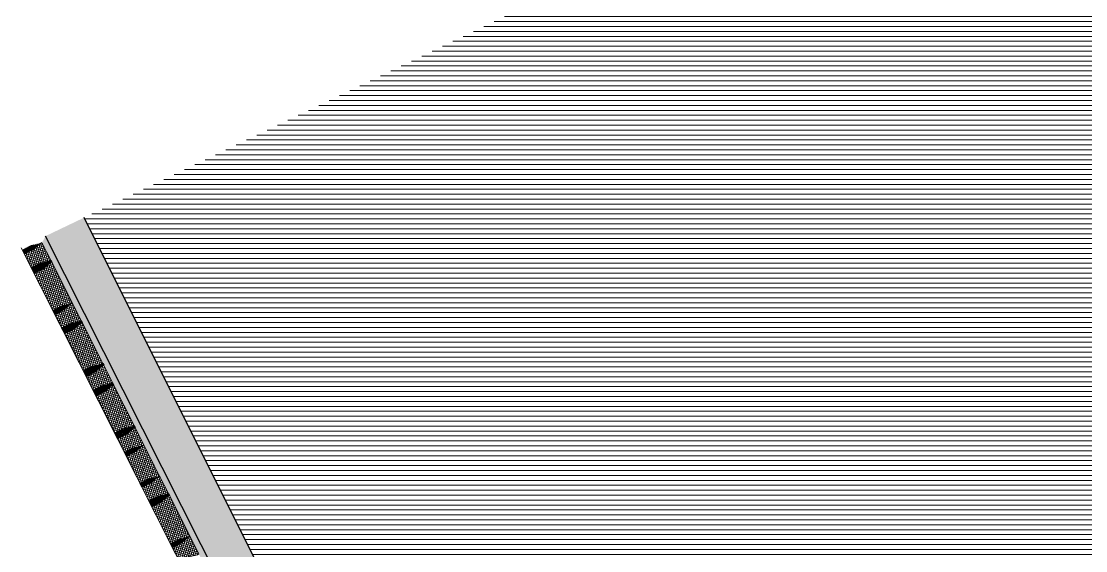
# Model space of a CAD drawing. Header units: metres. Extents: x 678805 to 1359287, y 2747329 to 5497370.
# Drawn here: x 679464.09 to 679469.23, y 2747457.2 to 2747459.75 of the extents above; entities that cross this region are included whole.
import ezdxf

# ---------------------------------------------------------------- set-up
doc = ezdxf.new("R2010")
doc.units = ezdxf.units.M
doc.layers.add('02-L-Waterfeatures 01', color=7, linetype='Continuous', true_color=0x4da6ff)
doc.layers.add('XREF_MON_WATERFEATURE$0$EIT_3 TR sorra', color=7, linetype='Continuous', true_color=0xd8ceb0)
doc.layers.add('XREF_MON_WATERFEATURE$0$-aux', color=50, linetype='Continuous', plot=False)
doc.layers.add('XREF_MON_WATERFEATURE$0$00_Aux', color=6, linetype='Continuous', plot=False)
for name, color, linetype, lineweight in [('XREF_MON_WATERFEATURE$0$02-L-seccionat', 6, 'Continuous', 5), ('XREF_MON_WATERFEATURE$0$3-TR Formigó', 252, 'Continuous', 0), ('XREF_MON_WATERFEATURE$0$3-TR terra compactada', 45, 'Continuous', 0)]:
    doc.layers.add(name, color=color, linetype=linetype, lineweight=lineweight)
doc.layers.add('XREF_MON_WATERFEATURE$0$3-TR tot_u', color=7, linetype='Continuous', lineweight=5, true_color=0x787878)
pattern_1 = [(45.62835957409077, (4.4328982681036, -68.14585034386255), (0.001737188201121671, 0.006656422095088779), [0.008532812500000056, -0.001706562500000012, 0, -0.001706562500000012])]
pattern_2 = [(46.64256028434324, (-13.62926796870306, 32.53926030639559), (-0.00692548320403527, 0.006539365977724852), []), (136.6425602843432, (-13.62926796870306, 32.53926030639559), (-0.006539365977724854, -0.006925483204035269), [])]
pattern_3 = [(45.62835957409077, (5.693677335511893, -68.119532400975), (0.001737188201121671, 0.006656422095088779), [0.008532812500000056, -0.001706562500000012, 0, -0.001706562500000012])]
pattern_4 = [(46.64256028434324, (-12.36848890082911, 32.56557824881747), (-0.00692548320403527, 0.006539365977724852), []), (136.6425602843432, (-12.36848890082911, 32.56557824881747), (-0.006539365977724854, -0.006925483204035269), [])]
pattern_5 = [(45.62835957409077, (5.367548554204404, -68.12633998901583), (0.001737188201121671, 0.006656422095088779), [0.008532812500000056, -0.001706562500000012, 0, -0.001706562500000012])]

# ---------------------------------------------------------------- blocks, each defined once
blk = doc.blocks.new('XREF_MON_WATERFEATURE$0$Long Section P3')
at = {"layer": 'XREF_MON_WATERFEATURE$0$3-TR Formigó'}
h = blk.add_hatch(dxfattribs=at)
h.set_pattern_fill('ANSI37', color=256, scale=0.002999999999999998, angle=-16.63348232587779, style=0)
h.set_pattern_definition(pattern_2)
edge = h.paths.add_edge_path()
edge.add_line((32.72193959727883, 2.676808963995427), (32.72176855757989, 2.685002959299475))
edge.add_arc((32.6733615482226, 2.683992515085265), 0.04841755360344104, 1.195814040080423, 17.19483316646967)
edge.add_line((32.71961508039385, 2.698305804049596), (32.71323690931166, 2.718916920169967))
edge.add_arc((32.7678274246864, 2.73581011290662), 0.05714459072859662, 181.1958141073428, 197.1948332336251, ccw=False)
edge.add_line((32.71069527883083, 2.734617541078478), (32.70983702099115, 2.775733859487053))
edge.add_line((32.7098370208405, 2.775733859743923), (32.70903998835477, 2.775717223220691))
edge.add_line((32.70903998846188, 2.775717222830281), (32.70902237293332, 2.776561115782898))
edge.add_line((32.70902237342671, 2.776561115635559), (32.50949438932187, 2.772396186071921))
edge.add_line((32.50949438894168, 2.772396186366677), (32.50951200476972, 2.771552291093384))
edge.add_line((32.50951200537384, 2.771552291000262), (32.50871497280802, 2.771535657269849))
edge.add_line((32.5087149720639, 2.771535657113418), (32.50957323132669, 2.730419337813946))
edge.add_arc((32.45244108512998, 2.729226764524356), 0.05714459157949179, -14.803203919803195, 1.1958152064793808, ccw=False)
edge.add_line((32.50768899684772, 2.714626331580803), (32.50217647682785, 2.693767006743603))
edge.add_arc((32.54898700723425, 2.681396331870928), 0.04841755255421534, 165.1967973799742, 181.1958165063623)
edge.add_line((32.50057999929413, 2.680385885993019), (32.50075103985728, 2.672191893043016))
edge.add_line((32.50075104041025, 2.672191893216223), (32.72193959687599, 2.676808964095054))
h = blk.add_hatch(dxfattribs=at)
h.set_pattern_fill('ANSI37', color=256, scale=0.002999999999999998, angle=-16.63348232587779, style=0)
h.set_pattern_definition(pattern_4)
edge = h.paths.add_edge_path()
edge.add_line((32.82687981100753, 2.679000041214749), (32.82670877184079, 2.687194034204796))
edge.add_arc((32.77830175217241, 2.686183587880805), 0.04841756399452013, 1.195816404060056, 17.19483553044859)
edge.add_line((32.82455529412255, 2.70049688196741), (32.81817712306706, 2.721107997156841))
edge.add_arc((32.87276763934642, 2.738001185236499), 0.05714459172742659, 181.1958088980637, 197.1948280243458, ccw=False)
edge.add_line((32.81563549349084, 2.7368086182978), (32.81477723384267, 2.777924934791105))
edge.add_line((32.81477723363787, 2.7779249351006), (32.81398020206974, 2.777908299069534))
edge.add_line((32.81398020172492, 2.77790829888545), (32.81396258714064, 2.778752191399293))
edge.add_line((32.8139625871554, 2.778752191690728), (32.74068075579987, 2.777222512339278))
edge.add_line((32.74068075604737, 2.777222512057051), (32.74069837111047, 2.776378619091086))
edge.add_line((32.74069837108254, 2.776378619484603), (32.73990133895551, 2.776361986698479))
edge.add_line((32.73990133963525, 2.776361986296251), (32.7407595994436, 2.735245664217307))
edge.add_arc((32.68362746248022, 2.734053092775866), 0.05714458165000887, -14.803205398162504, 1.195813728120811, ccw=False)
edge.add_line((32.73887536395341, 2.719452660996467), (32.73336284491788, 2.698593334324082))
edge.add_arc((32.78017337433994, 2.686222654534504), 0.04841755163652542, 165.1967912140334, 181.1958103404226)
edge.add_line((32.73176636639982, 2.685212213313207), (32.73193740882485, 2.677018220416595))
edge.add_line((32.73193740937859, 2.677018220769241), (32.82687981053493, 2.679000041362472))
h = blk.add_hatch(dxfattribs=at)
h.set_pattern_fill('ANSI37', color=256, scale=0.002999999999999998, angle=-16.63348232587779, style=0)
h.set_pattern_definition(pattern_4)
edge = h.paths.add_edge_path()
edge.add_line((33.05806619022042, 2.683825802290812), (33.05789515058821, 2.692019795267511))
edge.add_arc((33.00948813511059, 2.691009349888191), 0.04841756045752729, 1.195814961840538, 17.19483408822869)
edge.add_line((33.05574167380109, 2.705322642112151), (33.0493635036365, 2.725933758724687))
edge.add_arc((33.10395402042195, 2.742826950270683), 0.05714459216723908, 181.1958122239373, 197.1948313502188, ccw=False)
edge.add_line((33.04682187363505, 2.741634379839525), (33.04596361396018, 2.782750697263769))
edge.add_line((33.04596361424774, 2.782750697107986), (33.04516658365059, 2.782734059707205))
edge.add_line((33.04516658326611, 2.782734059728682), (33.04514896684665, 2.783577951258195))
edge.add_line((33.04514896683395, 2.783577951369807), (32.84562098249637, 2.779413021799495))
edge.add_line((32.84562098328024, 2.779413021868095), (32.84563859832999, 2.778569129367599))
edge.add_line((32.8456385973841, 2.778569129062817), (32.84484156578927, 2.77855249396269))
edge.add_line((32.8448415659368, 2.77855249424465), (32.8456998251729, 2.737436175876118))
edge.add_arc((32.78856767620891, 2.736243600258604), 0.05714459464357666, -14.803201767730684, 1.1958173585513237, ccw=False)
edge.add_line((32.84381559025496, 2.721643169177696), (32.83830306976962, 2.700783844327148))
edge.add_arc((32.88511360390112, 2.68841316876933), 0.04841755420912634, 165.1967976707747, 181.1958167971635)
edge.add_line((32.83670659409836, 2.687402722192928), (32.83687763467485, 2.679208728777455))
edge.add_line((32.83687763381749, 2.67920872871764), (33.05806619021649, 2.683825801923822))
h = blk.add_hatch(dxfattribs=at)
h.set_pattern_fill('ANSI37', color=256, scale=0.002999999999999998, angle=-16.63348232587779, style=0)
h.set_pattern_definition(pattern_4)
edge = h.paths.add_edge_path()
edge.add_line((33.16300641512498, 2.686016316758469), (33.16283537641037, 2.694210310227333))
edge.add_arc((33.11442835768685, 2.693199862027541), 0.04841756421442646, 1.195818366725313, 17.1948374931138)
edge.add_line((33.16068189870566, 2.707513157976791), (33.15430372812899, 2.7281242727141))
edge.add_arc((33.20889424392954, 2.745017459150404), 0.05714458984897599, 181.1958074556347, 197.1948265819171, ccw=False)
edge.add_line((33.15176209900528, 2.743824893375859), (33.15090383934376, 2.784941210334633))
edge.add_line((33.15090383961797, 2.78494121064432), (33.15010680759772, 2.784924574134435))
edge.add_line((33.15010680770501, 2.784924574196339), (33.15008919312073, 2.785768466710183))
edge.add_line((33.1500891931355, 2.785768466303125), (33.07680736224544, 2.784238786965022))
edge.add_line((33.07680736202747, 2.78423878736794), (33.07682497663844, 2.783394893923156))
edge.add_line((33.0768249775283, 2.78339489386417), (33.07602794540127, 2.783378261078045))
edge.add_line((33.07602794468403, 2.78337826137431), (33.07688620446568, 2.742261940226306))
edge.add_arc((33.01975406659767, 2.741069367853925), 0.05714458330492707, -14.803205151756913, 1.1958139745250946, ccw=False)
edge.add_line((33.07500196946785, 2.726468936307356), (33.06948945043231, 2.705609609634971))
edge.add_arc((33.11629997892305, 2.693238931009546), 0.04841755139078161, 165.1967931724177, 181.1958122988069)
edge.add_line((33.06789297237992, 2.692228488856927), (33.06806401340854, 2.684034495920271))
edge.add_line((33.06806401349604, 2.6840344958473), (33.1630064151045, 2.686016316919349))
h = blk.add_hatch(dxfattribs=at)
h.set_pattern_fill('ANSI37', color=256, scale=0.002999999999999998, angle=-16.63348232587779, style=0)
h.set_pattern_definition(pattern_4)
edge = h.paths.add_edge_path()
edge.add_line((33.38419497292489, 2.690633389633149), (33.38402393327934, 2.698827383075317))
edge.add_arc((33.33561691921204, 2.697816937929019), 0.04841755879898617, 1.195815222085201, 17.1948343484732)
edge.add_line((33.38187045697123, 2.712130229221657), (33.37549228592909, 2.732741343945618))
edge.add_arc((33.43008280918002, 2.749634533422068), 0.05714459836159973, 181.1958080161247, 197.1948271424078, ccw=False)
edge.add_line((33.37295065587386, 2.748441967414692), (33.37209239669116, 2.789558283921344))
edge.add_line((33.37209239695221, 2.789558283984661), (33.37129536541077, 2.789541647022655))
edge.add_line((33.37129536550492, 2.789541646838188), (33.37127774908546, 2.790385538367701))
edge.add_line((33.37127774953842, 2.790385538013652), (33.17174976520085, 2.78622060844334))
edge.add_line((33.17174976458773, 2.786220608977601), (33.17176737918535, 2.785376715998287))
edge.add_line((33.17176737869158, 2.785376715706661), (33.17097034798766, 2.78536008202964))
edge.add_line((33.17097034864128, 2.785360082518309), (33.17182860790407, 2.744243763218837))
edge.add_arc((33.11469645891339, 2.743051189230755), 0.05714459488932053, -14.803203427020321, 1.1958156992616864, ccw=False)
edge.add_line((33.1699443734251, 2.728450755821541), (33.16443185340522, 2.707591430984341))
edge.add_arc((33.21124238520861, 2.695220756111667), 0.04841755420912622, 165.1967976707752, 181.195816797164)
edge.add_line((33.16283537633717, 2.694210309302434), (33.1630064164482, 2.686016315873613))
edge.add_line((33.16300641698763, 2.686016315827146), (33.38419497383875, 2.690633389512146))
h = blk.add_hatch(dxfattribs=at)
h.set_pattern_fill('ANSI37', color=256, scale=0.002999999999999998, angle=-16.63348232587779, style=0)
h.set_pattern_definition(pattern_4)
edge = h.paths.add_edge_path()
edge.add_line((33.48913519876078, 2.692823903169483), (33.48896415958069, 2.701017896624999))
edge.add_arc((33.44055713992566, 2.700007450534031), 0.04841756399451633, 1.195816404045934, 17.19483553043503)
edge.add_line((33.4868106818758, 2.714320744620636), (33.48043251131248, 2.734931858892475))
edge.add_arc((33.53502302896231, 2.751825049519539), 0.05714459360587452, 181.195810340519, 197.1948294668017, ccw=False)
edge.add_line((33.47789088077843, 2.750632480485365), (33.47703262252666, 2.791748797018713))
edge.add_line((33.4770326227881, 2.791748797288164), (33.47623559030238, 2.791732160764932))
edge.add_line((33.47623558994383, 2.791732160607353), (33.47621797489408, 2.792576053107848))
edge.add_line((33.47621797490865, 2.79257605294697), (33.40293614448407, 2.791046373622215))
edge.add_line((33.40293614426628, 2.791046373778954), (33.40295375885056, 2.790202481265111))
edge.add_line((33.40295375883579, 2.790202481439337), (33.40215672673546, 2.790185847722273))
edge.add_line((33.40215672785416, 2.790185847552493), (33.40301498808794, 2.749069526883307))
edge.add_arc((33.34588284697384, 2.74787695822306), 0.05714458545132559, -14.80320822395828, 1.1958109023232737, ccw=False)
edge.add_line((33.40113075217232, 2.73327652271837), (33.39561823265796, 2.712417196498107))
edge.add_arc((33.44242876116186, 2.700046521378681), 0.04841755089930101, 165.1967970891721, 181.1958162155606)
edge.add_line((33.3940217550844, 2.699036075500771), (33.39419279659183, 2.690842082111994))
edge.add_line((33.39419279666618, 2.690842082025483), (33.48913519780917, 2.692823903084184))
h = blk.add_hatch(dxfattribs=at)
h.set_pattern_fill('ANSI37', color=256, scale=0.002999999999999998, angle=-16.63348232587779, style=0)
h.set_pattern_definition(pattern_2)
edge = h.paths.add_edge_path()
edge.add_line((31.90222734771669, 2.659698373870924), (31.90205630900208, 2.667892367339788))
edge.add_arc((31.85364928981289, 2.666881920071319), 0.04841756421442646, 1.195818366725313, 17.1948374931138)
edge.add_line((31.89990283083171, 2.681195215787739), (31.89352466025504, 2.701806330525047))
edge.add_arc((31.94811517605558, 2.71869951672852), 0.05714458984897599, 181.1958074556347, 197.1948265819171, ccw=False)
edge.add_line((31.89098303113133, 2.717506950953975), (31.8901247714698, 2.75862326791275))
edge.add_line((31.89012477267534, 2.758623267989606), (31.88932774065509, 2.758606631479721))
edge.add_line((31.88932773983106, 2.758606631774455), (31.88931012524678, 2.759450524288299))
edge.add_line((31.88931012526155, 2.759450523881242), (31.81602829437149, 2.757920844543139))
edge.add_line((31.81602829461917, 2.757920844713226), (31.81604590923015, 2.757076951268442))
edge.add_line((31.81604590918869, 2.757076951442286), (31.81524887706166, 2.757060318656162))
edge.add_line((31.81524887634441, 2.757060318486765), (31.81610713612606, 2.715943997338761))
edge.add_arc((31.75897499872372, 2.714751425432041), 0.05714458330492707, -14.803205151756913, 1.1958139745250946, ccw=False)
edge.add_line((31.81422290159389, 2.700150993885472), (31.80871038255835, 2.679291667213088))
edge.add_arc((31.85552091151476, 2.666920988820493), 0.04841755139078161, 165.1967931724177, 181.1958122988069)
edge.add_line((31.80711390497163, 2.665910545969382), (31.80728494600024, 2.657716553032726))
edge.add_line((31.80728494655341, 2.657716553192586), (31.90222734816188, 2.659698374264635))
h = blk.add_hatch(dxfattribs=at)
h.set_pattern_fill('ANSI37', color=256, scale=0.002999999999999998, angle=-16.63348232587779, style=0)
h.set_pattern_definition(pattern_2)
edge = h.paths.add_edge_path()
edge.add_line((32.12341590551659, 2.664315446978435), (32.12324486587104, 2.672509440420603))
edge.add_arc((32.07483785180375, 2.671498995041475), 0.04841755879898617, 1.195815222085201, 17.1948343484732)
edge.add_line((32.12109138816595, 2.685812287032604), (32.11471321712381, 2.706423401756565))
edge.add_arc((32.16930374130607, 2.723316591000184), 0.05714459836159973, 181.1958080161247, 197.1948271424078, ccw=False)
edge.add_line((32.11217158846557, 2.722124024759978), (32.11131332928286, 2.76324034126663))
edge.add_line((32.11131332954392, 2.763240341562778), (32.11051629800248, 2.763223704600771))
edge.add_line((32.11051629763097, 2.763223704183474), (32.1104986812115, 2.764067595712987))
edge.add_line((32.11049868166447, 2.764067595591769), (31.9109706973269, 2.759902666021457))
edge.add_line((31.91097069671378, 2.759902666555718), (31.9109883113114, 2.759058773576404))
edge.add_line((31.91098831128329, 2.759058773284778), (31.91019128057936, 2.759042139607757))
edge.add_line((31.91019128076732, 2.759042139863595), (31.91104954003011, 2.717925820564123))
edge.add_arc((31.85391739150509, 2.71673324634321), 0.05714459488932053, -14.803203427020321, 1.1958156992616864, ccw=False)
edge.add_line((31.90916530508548, 2.702132813399658), (31.90365278506561, 2.681273488562458))
edge.add_arc((31.95046331780031, 2.668902813224122), 0.04841755420912622, 165.1967976707752, 181.195816797164)
edge.add_line((31.90205630846322, 2.667892366880551), (31.90222734857424, 2.65969837345173))
edge.add_line((31.90222734864801, 2.659698373405263), (32.12341590549914, 2.664315447090263))
h = blk.add_hatch(dxfattribs=at)
h.set_pattern_fill('ANSI37', color=256, scale=0.002999999999999998, angle=-16.63348232587779, style=0)
h.set_pattern_definition(pattern_2)
edge = h.paths.add_edge_path()
edge.add_line((32.22835613088682, 2.6665059607476), (32.22818509170673, 2.674699954203116))
edge.add_arc((32.1797780720517, 2.673689508112147), 0.04841756399451633, 1.195816404045934, 17.19483553043503)
edge.add_line((32.22603161307052, 2.688002802198753), (32.21965344250719, 2.708613916470592))
edge.add_arc((32.27424396155402, 2.725507106631994), 0.05714459360587452, 181.195810340519, 197.1948294668017, ccw=False)
edge.add_line((32.21711181290448, 2.724314538529143), (32.21625355465271, 2.765430855062491))
edge.add_line((32.21625355491415, 2.76543085440062), (32.21545652242843, 2.765414217877388))
edge.add_line((32.21545652206987, 2.76541421818547), (32.21543890702012, 2.766258110685965))
edge.add_line((32.21543890750036, 2.766258110525087), (32.14215707707577, 2.764728431200332))
edge.add_line((32.14215707685798, 2.764728431357071), (32.14217469144226, 2.763884538843227))
edge.add_line((32.1421746914275, 2.763884538551793), (32.14137765932716, 2.763867904834728))
edge.add_line((32.14137765998021, 2.76386790513061), (32.14223592021398, 2.722751584461423))
edge.add_arc((32.0851037800312, 2.721559015568346), 0.05714458545132559, -14.80320822395828, 1.1958109023232737, ccw=False)
edge.add_line((32.14035168476403, 2.706958580063656), (32.13483916524967, 2.686099253843393))
edge.add_arc((32.18164969328791, 2.673728578956798), 0.04841755089930101, 165.1967970891721, 181.1958162155606)
edge.add_line((32.1332426876761, 2.672718133078888), (32.13341372918354, 2.664524139690111))
edge.add_line((32.13341372879222, 2.6645241396036), (32.22835612993522, 2.666505960662301))
h = blk.add_hatch(dxfattribs=at)
h.set_pattern_fill('ANSI37', color=256, scale=0.002999999999999998, angle=-16.63348232587779, style=0)
h.set_pattern_definition(pattern_2)
edge = h.paths.add_edge_path()
edge.add_line((32.39581081550568, 2.670001396210864), (32.39563977399825, 2.678195389599642))
edge.add_arc((32.34723275341094, 2.677184951258823), 0.04841756455353758, 1.195806330488876, 17.19482545687764)
edge.add_line((32.39348629815504, 2.691498237894848), (32.3871081271129, 2.712109352618809))
edge.add_arc((32.44169864384457, 2.729002542095259), 0.05714459194732921, 181.1958105609946, 197.1948296872766, ccw=False)
edge.add_line((32.384566497989, 2.727809973526746), (32.38370823786201, 2.768926290472173))
edge.add_line((32.3837082372047, 2.768926290329546), (32.38291120563657, 2.768909654298479))
edge.add_line((32.38291120575741, 2.768909654347226), (32.38289359119983, 2.76975354593013))
edge.add_line((32.38289359118789, 2.76975354575552), (32.23709947851702, 2.766710252578215))
edge.add_line((32.23709947848693, 2.766710252733901), (32.23711709591741, 2.765866358438265))
edge.add_line((32.23711709585041, 2.76586635876447), (32.23632006325791, 2.765849725964997))
edge.add_line((32.23632006347179, 2.765849725576118), (32.23717832229581, 2.724733405332358))
edge.add_arc((32.18004617933184, 2.723540832754225), 0.05714458826966989, -14.803204412596415, 1.1958147136850243, ccw=False)
edge.add_line((32.23529408825561, 2.708940400043502), (32.22978156968554, 2.688081073384466))
edge.add_arc((32.27659209258854, 2.675710394512862), 0.04841754667178939, 165.1967903416286, 181.1958094680167)
edge.add_line((32.22818509023637, 2.674699954222888), (32.22835612988192, 2.666505960780719))
edge.add_line((32.22835613088682, 2.6665059607476), (32.39581081567251, 2.670001395698895))
h = blk.add_hatch(dxfattribs=at)
h.set_pattern_fill('ANSI37', color=256, scale=0.002999999999999998, angle=-16.63348232587779, style=0)
h.set_pattern_definition(pattern_2)
edge = h.paths.add_edge_path()
edge.add_line((32.49075321899727, 2.67198320874013), (32.49058217791526, 2.680177203538666))
edge.add_arc((32.44217516155913, 2.679166754940525), 0.04841756089733637, 1.195818887171435, 17.19483801355961)
edge.add_line((32.4884287007153, 2.693480049958453), (32.48205053055071, 2.714091166570989))
edge.add_arc((32.53664103895426, 2.730984355090186), 0.05714458365460768, 181.1958116634217, 197.1948307897041, ccw=False)
edge.add_line((32.47950890101492, 2.729791785823181), (32.47865064177883, 2.770908104191713))
edge.add_line((32.47865064162761, 2.770908104022965), (32.47785361004613, 2.770891468457368))
edge.add_line((32.47785360971466, 2.770891468273476), (32.47783599515707, 2.771735359856379))
edge.add_line((32.47783599467948, 2.771735360380262), (32.40455416287183, 2.770205680549993))
edge.add_line((32.40455416310579, 2.770205680513754), (32.40457177908648, 2.769361788039955))
edge.add_line((32.40457177907228, 2.769361788174137), (32.40377474698529, 2.769345153991603))
edge.add_line((32.40377474715933, 2.769345153821632), (32.40463300547783, 2.728228834960934))
edge.add_arc((32.34750085277483, 2.727036262163892), 0.05714459844488608, -14.80320459352879, 1.1958145327536158, ccw=False)
edge.add_line((32.40274877008051, 2.712435827124864), (32.39723625096488, 2.691576503245299))
edge.add_arc((32.44404678512365, 2.67920582764782), 0.04841755586404055, 165.1967979615772, 181.1958170879657)
edge.add_line((32.39563977438956, 2.678195381071419), (32.39581081493937, 2.670001388586885))
edge.add_line((32.39581081504002, 2.670001388760284), (32.490753219468, 2.671983208981479))
at = {"layer": 'XREF_MON_WATERFEATURE$0$3-TR terra compactada'}
h = blk.add_hatch(dxfattribs=at)
h.set_pattern_fill('LINE', color=256, scale=0.007499999999999998, angle=-115.5575462493651, style=0)
h.set_pattern_definition([(244.4424537506349, (0, 2.328306436538696e-10), (0.02148250488437958, -0.01027312708685177), [])])
h.paths.add_polyline_path([(21.2062756465748, 0.8865808742120862), (20.83054227521643, 0.2357915844768286), (15.68991379067302, 0.2357915849424899), (15.3597911875695, -0.3359975351486355), (10.27471554419026, -0.3359909378923476), (9.89259118726477, -0.9077734595630318), (4.270151617005467, -0.9077734604943544), (4.270151616539806, 1.006281063659117), (3.921244190540165, 1.006281063891947), (2.121245155576617, 0.4349742957856506), (2.121245155576617, -0.1980202572885901), (1.170754761435091, -0.1980202568229288), (1.170754756778479, 0.1844504361506552), (0.8449240075424314, 0.1870725806802511), (-1, 0.2227650315035135), (-1.000000000931323, -2.499999999301508), (33.51064929459244, -2.499999999534339), (33.51064929412678, 2.45641784905456), (28.92329469230026, 2.376082728151232), (28.92329469747826, 1.537370169302449), (26.17621750343576, 1.537370156729594), (25.80048412829638, 0.8865808739792556)])
at = {"layer": 'XREF_MON_WATERFEATURE$0$3-TR tot_u'}
h = blk.add_hatch(dxfattribs=at)
h.set_pattern_fill('AR-CONC', color=256, scale=0.0002499999999999997, angle=91.91934116583093)
h.set_pattern_definition([(160.1953837760519, (-14.89004704821855, 32.5129429239314), (-0.0119837746119465, 0.04412166021482607), [0.004762499999999992, -0.05238749999999992]), (105.1953837760518, (-14.89004704821855, 32.5129429239314), (-0.04178600144816524, -0.02475845587119366), [0.003809999999999991, -0.04191014604249987]), (210.6468284760519, (-14.89104569284245, 32.51661971653812), (-0.05376977419134091, 0.01936320490299296), [0.004047502199999994, -0.04452256114999994]), (156.3795837760518, (-14.90196626260877, 32.50855859718286), (-0.01353125158502682, 0.0672318225608618), [0.007143749999999992, -0.07858124999999991]), (206.8309413860519, (-14.90309387119487, 32.51416124147363), (-0.07854296077849858, 0.03434791022805), [0.00607125578499999, -0.06678390203999987]), (101.3795349460519, (-14.90196626260877, 32.50855859718286), (-0.07854296077680153, 0.03434791023226339), [0.005714991767499992, -0.06286493297999987]), (131.1953837760519, (-14.90117862215266, 32.51561428490095), (0.01090932689886972, 0.04439938047566896), [0.004762499999999997, -0.05238749999999997]), (76.19538377605198, (-14.90117862215266, 32.51561428490095), (-0.04854992515916689, -0.001395838564910525), [0.003809999999999994, -0.04190999999999992]), (181.6468287760519, (-14.90026951115578, 32.51931423391216), (-0.03764059845417714, 0.04300354174939007), [0.004047502199999996, -0.04452248439999996]), (147.6953837760519, (-14.89004704821855, 32.5129429239314), (-0.0201057304228568, -0.006572897646275205), [0, -0.04140199999999993, 0, -0.04254499999999994, 0, -0.04206874999999993]), (117.695383776052, (-14.89004704821855, 32.5129429239314), (-0.02927230345916967, 0.007031762190182645), [0, -0.02425699999999994, 0, -0.04044949999999991, 0, -0.01603374999999996]), (77.69538377605198, (-14.88515852438286, 32.49965299968608), (-0.01035809753838954, 0.03230807276401995), [0, -0.01587499999999993, 0, -0.04952999999999985, 0, -0.06572249999999974]), (67.695383776052, (-14.88296636007726, 32.49369339249097), (-0.01875020766058859, 0.03256113118746497), [0, -0.02063749999999998, 0, -0.03289299999999996, 0, -0.04667249999999995])])
h.paths.add_polyline_path([(28.92329469230026, 2.376082728151232), (33.51064929412678, 2.45641784905456), (33.51064929366112, 2.663495755987242), (28.9232946918346, 2.567212162306532)])
at = {"layer": 'XREF_MON_WATERFEATURE$0$EIT_3 TR sorra'}
h = blk.add_hatch(dxfattribs=at)
h.set_pattern_fill('ANSI36', color=256, scale=0.001075000000000009, angle=0.6283595740907931, style=0, double=1)
h.set_pattern_definition([(45.62835957409077, (5.031421947758645, -68.13335626409389), (0.001737188201121671, 0.006656422095088779), [0.008532812500000056, -0.001706562500000012, 0, -0.001706562500000012])])
edge = h.paths.add_edge_path()
edge.add_line((32.73193748109043, 2.677014722954482), (32.72193966116123, 2.676806029364826))
edge.add_line((32.72193966060877, 2.676806029397994), (32.72176861815704, 2.685000023225546))
edge.add_arc((32.67336161388084, 2.683989581884816), 0.04841754984737604, 1.195810635332691, 17.19482976144429)
edge.add_line((32.71961514372379, 2.698302867589518), (32.71323697300028, 2.718913987446996))
edge.add_arc((32.76782748801634, 2.73580717551522), 0.05714459006910966, 181.1958091185839, 197.1948282448016, ccw=False)
edge.add_line((32.71069534355775, 2.73461460811086), (32.70983701156917, 2.775734422015269))
edge.add_line((32.70983701106161, 2.775734422029927), (32.7399013400628, 2.77636198207315))
edge.add_line((32.73990134010091, 2.7763619821053), (32.74075967118524, 2.735242167243255))
edge.add_arc((32.68362752813846, 2.73404959612526), 0.0571445885153078, -14.803206071888496, 1.1958130544218761, ccw=False)
edge.add_line((32.73887543659657, 2.719449161784723), (32.73336291842523, 2.698589837466384))
edge.add_arc((32.78017344232649, 2.686219161609188), 0.0484175461808331, 165.1967942584702, 181.1958133846832)
edge.add_line((32.73176644043997, 2.685208718525246), (32.73193748106986, 2.677014723247893))
edge.add_line((32.73193748109043, 2.677014722954482), (32.72193966116123, 2.676806029364826))
h = blk.add_hatch(dxfattribs=at)
h.set_pattern_fill('ANSI36', color=256, scale=0.001075000000000009, angle=0.6283595740907931, style=0, double=1)
h.set_pattern_definition([(45.62835957409077, (5.136362173128873, -68.13116574985906), (0.001737188201121671, 0.006656422095088779), [0.008532812500000056, -0.001706562500000012, 0, -0.001706562500000012])])
edge = h.paths.add_edge_path()
edge.add_line((32.83687770646065, 2.679205235792324), (32.82687988651811, 2.678996542668138))
edge.add_line((32.826879885979, 2.678996542934328), (32.82670884399275, 2.687190536775228))
edge.add_arc((32.77830183738843, 2.686180095886812), 0.04841755150592152, 1.195810375132174, 17.19482950124454)
edge.add_line((32.82455536816269, 2.700493381591514), (32.81817719789132, 2.72110450192781))
edge.add_arc((32.87276770826429, 2.737997690215707), 0.05714458531338068, 181.1958114429658, 197.1948305691836, ccw=False)
edge.add_line((32.81563556892797, 2.736805121181533), (32.81477723692606, 2.777924935551412))
edge.add_line((32.81477723643184, 2.777924935799092), (32.84484156589851, 2.778552495855662))
edge.add_line((32.8448415659368, 2.778552495175973), (32.84569989655566, 2.73743268030058))
edge.add_arc((32.78856775164604, 2.736240109195933), 0.05714459017021834, -14.8032058255111, 1.1958133008001255, ccw=False)
edge.add_line((32.84381566103548, 2.721639674855396), (32.83830314285079, 2.700780351002527))
edge.add_arc((32.88511366536841, 2.688409675611183), 0.04841754452591893, 165.1967939676837, 181.195813093896)
edge.add_line((32.83670666534454, 2.68739923206158), (32.83687770553565, 2.679205235839939))
edge.add_line((32.83687770646065, 2.679205235792324), (32.82687988651811, 2.678996542668138))
h = blk.add_hatch(dxfattribs=at)
h.set_pattern_fill('ANSI36', color=256, scale=0.001075000000000009, angle=0.6283595740907931, style=0, double=1)
h.set_pattern_definition(pattern_5)
edge = h.paths.add_edge_path()
edge.add_line((33.06806408753619, 2.684030999196693), (33.05806626671609, 2.683822304183932))
edge.add_line((33.05806626658887, 2.683822303777561), (33.05789522456257, 2.69201629901487))
edge.add_arc((33.00948821706697, 2.691005858127028), 0.04841755150591743, 1.195810375102328, 17.19482950121467)
edge.add_line((33.0557417483069, 2.705319143598899), (33.04936357758341, 2.725930263456377))
edge.add_arc((33.1039540884085, 2.742823450826108), 0.05714458509347126, 181.1958097800354, 197.1948289062546, ccw=False)
edge.add_line((33.04682194814086, 2.741630883188918), (33.0459636159062, 2.782750697552124))
edge.add_line((33.04596361657605, 2.782750697107986), (33.07602794627545, 2.78337825717123))
edge.add_line((33.07602794608101, 2.783378257183358), (33.07688627669987, 2.742258442307965))
edge.add_arc((33.0197541336529, 2.741065870039165), 0.05714458826956714, -14.803204412611194, 1.1958147136991784, ccw=False)
edge.add_line((33.07500204211101, 2.726465437561274), (33.06948952350089, 2.705606112298647))
edge.add_arc((33.11630004411563, 2.693235435057431), 0.04841754311674829, 165.1967917184975, 181.1958108447101)
edge.add_line((33.06789304595441, 2.692224993603304), (33.06806408750189, 2.684030998818117))
edge.add_line((33.06806408753619, 2.684030999196693), (33.05806626671609, 2.683822304183932))
h = blk.add_hatch(dxfattribs=at)
h.set_pattern_fill('ANSI36', color=256, scale=0.001075000000000009, angle=0.6283595740907931, style=0, double=1)
h.set_pattern_definition(pattern_5)
edge = h.paths.add_edge_path()
edge.add_line((33.16300649289042, 2.68601281917654), (33.16283545045204, 2.694206812538622))
edge.add_arc((33.11442843871191, 2.693196365376934), 0.04841755570262921, 1.19581770533459, 17.19483683144667)
edge.add_line((33.16068197228014, 2.707509658532217), (33.15430380297975, 2.728120777498799))
edge.add_arc((33.20889432402328, 2.745013964129612), 0.05714459482483124, 181.1958067941766, 197.1948259203957, ccw=False)
edge.add_line((33.15176217397675, 2.74382139951922), (33.15090384206826, 2.78494121063081))
edge.add_line((33.15090384194627, 2.78494121064432), (33.17097034960851, 2.785360077523312))
edge.add_line((33.17097035050392, 2.785360077861696), (33.17182868109609, 2.744240263917244))
edge.add_arc((33.1146965380758, 2.743047690717503), 0.05714458826956714, -14.803204412611194, 1.19581471369969, ccw=False)
edge.add_line((33.1699444456026, 2.728447258239612), (33.16443192693909, 2.707587934838865))
edge.add_arc((33.21124245459214, 2.69521725201048), 0.04841755047362419, 165.1967870066116, 181.1958061328244)
edge.add_line((33.16283544804901, 2.694206814514473), (33.1630064915251, 2.686012817455328))
h = blk.add_hatch(dxfattribs=at)
h.set_pattern_fill('ANSI36', color=256, scale=0.001075000000000009, angle=0.6283595740907931, style=0, double=1)
h.set_pattern_definition(pattern_3)
edge = h.paths.add_edge_path()
edge.add_line((33.39419286884367, 2.690838584909216), (33.38419504890113, 2.690629891785029))
edge.add_line((33.38419504882768, 2.690629891818389), (33.38402400637595, 2.698823885645941))
edge.add_arc((33.33561700023711, 2.697813446400687), 0.04841755128601161, 1.195808412451727, 17.19482753856472)
edge.add_line((33.3818705319427, 2.712126730242744), (33.3754923612192, 2.732737850100222))
edge.add_arc((33.43008287250996, 2.749631038866937), 0.05714458697192232, 181.1958112224779, 197.1948303486967, ccw=False)
edge.add_line((33.37295073131099, 2.748438470065594), (33.37209239885695, 2.789558283956656))
edge.add_line((33.3720923983492, 2.78955828375183), (33.40215672781586, 2.790185843808401))
edge.add_line((33.40215672831982, 2.790185844060034), (33.40301505937745, 2.749066030128929))
edge.add_arc((33.34588291123509, 2.747873457847163), 0.05714459348004378, -14.803205332716516, 1.1958137935948798, ccw=False)
edge.add_line((33.40113082434982, 2.733273023506626), (33.39561830661725, 2.712413700132575))
edge.add_arc((33.44242882961407, 2.700043019140139), 0.04841754691805131, 165.1967883833763, 181.19580750959)
edge.add_line((33.39402182726189, 2.69903258047998), (33.39419286883606, 2.690838584763852))
edge.add_line((33.39419286884367, 2.690838584909216), (33.38419504890113, 2.690629891785029))
h = blk.add_hatch(dxfattribs=at)
h.set_pattern_fill('ANSI36', color=256, scale=0.001075000000000009, angle=0.6283595740907931, style=0, double=1)
h.set_pattern_definition(pattern_3)
edge = h.paths.add_edge_path()
edge.add_line((33.48913527419791, 2.692820405820385), (33.48896423175953, 2.701014399182466))
edge.add_arc((33.4405572200194, 2.70000395574607), 0.04841755692136132, 1.195813519758598, 17.19483264587086)
edge.add_line((33.4868107563816, 2.714317245176062), (33.4804325866024, 2.734928364594766))
edge.add_arc((33.5350231025368, 2.751821552868932), 0.05714459172765117, 181.195808898096, 197.1948280243143, ccw=False)
edge.add_line((33.47789095668122, 2.750628986395895), (33.47703262474604, 2.791748798438425))
edge.add_line((33.47703262511641, 2.791748797986656), (33.49709913372293, 2.792167664426875))
edge.add_line((33.49709913320839, 2.792167664738372), (33.49795746333508, 2.751047850780572))
edge.add_arc((33.44082532357424, 2.749855280388147), 0.05714458520548212, -14.803206564696097, 1.1958125616150141, ccw=False)
edge.add_line((33.49607322830707, 2.735254846280441), (33.49056070967026, 2.714395521948754))
edge.add_arc((33.53737123636529, 2.702024840982631), 0.04841755022788, 165.1967889649805, 181.195808091194)
edge.add_line((33.48896423028782, 2.701014401623979), (33.48913527375056, 2.692820405030304))
h = blk.add_hatch(dxfattribs=at)
h.set_pattern_fill('ANSI36', color=256, scale=0.001075000000000009, angle=0.6283595740907931, style=0, double=1)
h.set_pattern_definition([(45.62835957409077, (4.106769485864788, -68.15265793143772), (0.001737188201121671, 0.006656422095088779), [0.008532812500000056, -0.001706562500000012, 0, -0.001706562500000012])])
edge = h.paths.add_edge_path()
edge.add_line((31.90222742548212, 2.659694876754656), (31.90205638304375, 2.667888870116738))
edge.add_arc((31.85364937130362, 2.666878422955051), 0.04841755570262921, 1.19581770533459, 17.19483683144667)
edge.add_line((31.89990290440619, 2.681191716110334), (31.8935247351058, 2.701802835076915))
edge.add_arc((31.94811525614932, 2.718696021707729), 0.05714459482483124, 181.1958067941766, 197.1948259203957, ccw=False)
edge.add_line((31.89098310656846, 2.717503456631675), (31.89012477465997, 2.758623267743265))
edge.add_line((31.89012477453798, 2.758623268222436), (31.91019128220022, 2.759042135101429))
edge.add_line((31.91019128216431, 2.759042135439813), (31.91104961275647, 2.717922321495361))
edge.add_arc((31.85391747113317, 2.71672974829562), 0.05714458826956714, -14.803204412611194, 1.19581471369969, ccw=False)
edge.add_line((31.90916537772864, 2.702129315817729), (31.90365285906513, 2.681269992416982))
edge.add_arc((31.95046338671818, 2.668899309588596), 0.04841755047362419, 165.1967870066116, 181.1958061328244)
edge.add_line((31.90205638017505, 2.66788887209259), (31.90222742365115, 2.659694875033444))
h = blk.add_hatch(dxfattribs=at)
h.set_pattern_fill('ANSI36', color=256, scale=0.001075000000000009, angle=0.6283595740907931, style=0, double=1)
h.set_pattern_definition(pattern_1)
edge = h.paths.add_edge_path()
edge.add_line((32.13341380143538, 2.664520642487332), (32.12341598149283, 2.664311949363146))
edge.add_line((32.12341598141938, 2.664311949396506), (32.12324493896766, 2.672505943224058))
edge.add_arc((32.07483793236315, 2.671495503513142), 0.04841755128601161, 1.195808412451727, 17.19482753856472)
edge.add_line((32.1210914645344, 2.685808787820861), (32.11471329381091, 2.706419907678338))
edge.add_arc((32.169303804636, 2.723313096445054), 0.05714458697192232, 181.1958112224779, 197.1948303486967, ccw=False)
edge.add_line((32.11217166343704, 2.72212052764371), (32.11131333098299, 2.763240341534772))
edge.add_line((32.1113133309409, 2.763240341097116), (32.14137766040756, 2.763867901153687))
edge.add_line((32.14137766044587, 2.76386790163815), (32.1422359915035, 2.722748087707045))
edge.add_arc((32.08510384336114, 2.721555515890941), 0.05714459348004378, -14.803205332716516, 1.1958137935948798, ccw=False)
edge.add_line((32.14035175647587, 2.706955081084743), (32.1348392387433, 2.686095757710692))
edge.add_arc((32.18164976220578, 2.673725076951087), 0.04841754691805131, 165.1967883833763, 181.19580750959)
edge.add_line((32.1332427598536, 2.672714638290927), (32.13341380142778, 2.664520642574799))
edge.add_line((32.13341380143538, 2.664520642487332), (32.12341598149283, 2.664311949363146))
h = blk.add_hatch(dxfattribs=at)
h.set_pattern_fill('ANSI36', color=256, scale=0.001075000000000009, angle=0.6283595740907931, style=0, double=1)
h.set_pattern_definition(pattern_1)
edge = h.paths.add_edge_path()
edge.add_line((32.22835620632395, 2.666502463864163), (32.22818516388558, 2.674696457226244))
edge.add_arc((32.17977815214545, 2.673686013324186), 0.04841755692136132, 1.195813519758598, 17.19483264587086)
edge.add_line((32.22603168804199, 2.687999302987009), (32.21965351826277, 2.708610422405713))
edge.add_arc((32.27424403466284, 2.725503610447049), 0.05714459172765117, 181.195808898096, 197.1948280243143, ccw=False)
edge.add_line((32.21711188834161, 2.724311043974012), (32.21625355640643, 2.765430856016542))
edge.add_line((32.21625355677679, 2.765430855797604), (32.23632006538332, 2.765849722237823))
edge.add_line((32.23632006533444, 2.765849722316489), (32.23717839546113, 2.724729908358688))
edge.add_arc((32.18004625570029, 2.723537337966263), 0.05714458520548212, -14.803206564696097, 1.1958125616150141, ccw=False)
edge.add_line((32.23529415996745, 2.708936903858557), (32.22978164133064, 2.68807757952687))
edge.add_arc((32.27659216849133, 2.675706898095086), 0.04841755022788, 165.1967889649805, 181.195808091194)
edge.add_line((32.22818516287953, 2.674696459202096), (32.22835620634228, 2.66650246260842))
h = blk.add_hatch(dxfattribs=at)
h.set_pattern_fill('ANSI36', color=256, scale=0.001075000000000009, angle=0.6283595740907931, style=0, double=1)
h.set_pattern_definition(pattern_1)
edge = h.paths.add_edge_path()
edge.add_line((32.39581088908017, 2.66999790049158), (32.3956398480382, 2.678191893893706))
edge.add_arc((32.34723283816129, 2.677181451581419), 0.04841755504291018, 1.195811817322966, 17.19483094343569)
edge.add_line((32.39348637312651, 2.691494739381596), (32.387108203374, 2.71210585786936))
edge.add_arc((32.44169872254133, 2.728999049635604), 0.05714459548455345, 181.1958117829925, 197.1948309092106, ccw=False)
edge.add_line((32.3845665724948, 2.727806480135769), (32.3837082410251, 2.768926292191646))
edge.add_line((32.38370824092999, 2.768926292192191), (32.40377474865897, 2.769345156743835))
edge.add_line((32.40377474855632, 2.769345156848431), (32.40463308002602, 2.728225344792553))
edge.add_arc((32.34750093333423, 2.727032774593681), 0.0571445920708767, -14.803207238408618, 1.195811887901698, ccw=False)
edge.add_line((32.40274884458631, 2.71243233862333), (32.39723632548403, 2.691573014278295))
edge.add_arc((32.44404684752226, 2.679202336585149), 0.04841754477166271, 165.1967920092993, 181.195811135511)
edge.add_line((32.39563984796405, 2.678191895363852), (32.39581088951152, 2.669997900578665))
h = blk.add_hatch(dxfattribs=at)
h.set_pattern_fill('ANSI36', color=256, scale=0.001075000000000009, angle=0.6283595740907931, style=0, double=1)
h.set_pattern_definition(pattern_1)
edge = h.paths.add_edge_path()
edge.add_line((32.50075111351907, 2.672188415657729), (32.49075329357653, 2.671979722533543))
edge.add_line((32.49075329350308, 2.671979722334072), (32.49058225243441, 2.680173716667137))
edge.add_arc((32.44217524444684, 2.679163270862773), 0.04841755216563279, 1.195816263114996, 17.19483538922787)
edge.add_line((32.48842877475545, 2.693476561689749), (32.48205060590718, 2.714087681135148))
edge.add_arc((32.53664111625403, 2.730980871012434), 0.05714458553329099, 181.1958131059216, 197.1948322321393, ccw=False)
edge.add_line((32.47950897552073, 2.729788300348446), (32.47865064471671, 2.770908105435622))
edge.add_line((32.47865064581856, 2.770908105187118), (32.50871497461372, 2.771535664292726))
edge.add_line((32.50871497392654, 2.771535664098337), (32.50957330404571, 2.73041585852567))
edge.add_arc((32.45244115591049, 2.729223287198693), 0.05714459348004707, -14.80320533272851, 1.1958137935823743, ccw=False)
edge.add_line((32.50768906949088, 2.714622852159664), (32.50217654985639, 2.693763530128631))
edge.add_arc((32.54898707848042, 2.681392855243757), 0.0484175508998289, 165.1967970892599, 181.1958162154729)
edge.add_line((32.50058007286862, 2.680382409365848), (32.50075111345846, 2.672188415484904))
edge.add_line((32.50075111351907, 2.672188415657729), (32.49075329357653, 2.671979722533543))
h = blk.add_hatch(dxfattribs=at)
h.set_pattern_fill('ANSI36', color=256, scale=0.001075000000000009, angle=0.6283595740907931, style=0, double=1)
h.set_pattern_definition([(63.90440218431183, (46.94241505302489, 251.2693144541699), (-0.0004378649458388001, 0.006865424403728295), [0.008532812500000072, -0.001706562500000014, 0, -0.001706562500000014])])
h.paths.add_polyline_path([(28.9232946918346, 2.567212162306532), (33.51064929366112, 2.663495755987242), (33.48913528863341, 2.692819555057213), (28.9232946918346, 2.59752660128288)])
at = {"layer": 'XREF_MON_WATERFEATURE$0$-aux'}
for points in [[(32.73193748109043, 2.677014722954482), (32.72193966060877, 2.676806029397994), (32.72176861902699, 2.685000023804605, 0.06992251114754273), (32.71961514372379, 2.698302867589518), (32.71323697268963, 2.718913987511769, -0.06992251114800961), (32.71069534355775, 2.73461460811086), (32.70983701106161, 2.775734422029927), (32.73990134010091, 2.7763619821053), (32.74075967120007, 2.735242167487741, -0.0699225111484148), (32.73887543659657, 2.719449161784723), (32.73336291825399, 2.698589837644249, 0.06992251114798485), (32.73176644043997, 2.685208718525246), (32.73193748109043, 2.677014722954482), (32.72193966060877, 2.676806029397994)], [(32.83687770646065, 2.679205235792324), (32.826879885979, 2.678996542934328), (32.82670884393156, 2.687190536642447, 0.06992251114754273), (32.82455536816269, 2.700493381591514), (32.81817719852552, 2.721104501979426, -0.06992251114800961), (32.81563556892797, 2.736805121181533), (32.81477723643184, 2.777924935799092), (32.8448415659368, 2.778552495175973), (32.8456998965703, 2.737432680791244, -0.0699225111484148), (32.84381566103548, 2.721639674855396), (32.83830314269289, 2.700780350947753, 0.06992251114798485), (32.83670666534454, 2.68739923206158), (32.83687770646065, 2.679205235792324), (32.826879885979, 2.678996542934328)], [(33.06806408753619, 2.684030999196693), (33.05806626658887, 2.683822303777561), (33.05789522407576, 2.692016299115494, 0.06992251114754273), (33.0557417483069, 2.705319143598899), (33.0493635777384, 2.72593026352115, -0.06992251114800961), (33.04682194814086, 2.741630883188918), (33.04596361657605, 2.782750697107986), (33.07602794608101, 2.783378257183358), (33.07688627718017, 2.742258442332968, -0.0699225111484148), (33.07500204211101, 2.726465437561274), (33.06948952330276, 2.705606112256646, 0.06992251114798485), (33.06789304595441, 2.692224993603304), (33.06806408753619, 2.684030999196693), (33.05806626658887, 2.683822303777561)], [(33.1630064919591, 2.686012817313895), (33.16300649289042, 2.68601281917654), (33.16283544991165, 2.694206812884659, 0.06992251114754273), (33.16068197228014, 2.707509658532217), (33.15430380310863, 2.728120777523145, -0.06992251114800961), (33.15176217397675, 2.74382139951922), (33.15090384194627, 2.78494121064432), (33.17097035050392, 2.785360077861696), (33.17182868067175, 2.744240263709798, -0.0699225111484148), (33.1699444456026, 2.728447258239612), (33.16443192772567, 2.70758793479763, 0.06992251114798485), (33.16283544804901, 2.694206814514473), (33.1630064919591, 2.686012817313895), (33.16300649289042, 2.68601281917654)], [(33.39419286884367, 2.690838584909216), (33.38419504882768, 2.690629891818389), (33.38402400678024, 2.698823885526508, 0.06992251114754273), (33.3818705319427, 2.712126730242744), (33.3754923613742, 2.732737850164995, -0.06992251114800961), (33.37295073131099, 2.748438470065594), (33.3720923983492, 2.78955828375183), (33.40215672831982, 2.790185844060034), (33.40301505941898, 2.749066029908136, -0.0699225111484148), (33.40113082434982, 2.733273023506626), (33.39561830693856, 2.712413700064644, 0.06992251114798485), (33.39402182726189, 2.69903258047998), (33.39419286884367, 2.690838584909216), (33.38419504882768, 2.690629891818389)], [(33.48913527373224, 2.692820404889062), (33.48913527419791, 2.692820405820385), (33.4889642316848, 2.701014399295673, 0.06992251114754273), (33.4868107563816, 2.714317245176062), (33.48043258581311, 2.734928364632651, -0.06992251114800961), (33.47789095668122, 2.750628986395895), (33.47703262511641, 2.791748797986656), (33.49709913320839, 2.792167664738372), (33.49795746384189, 2.751047850353643, -0.0699225111484148), (33.49607322830707, 2.735254846280441), (33.49056070949882, 2.714395522372797, 0.06992251114798485), (33.48896423028782, 2.701014401623979), (33.48913527373224, 2.692820404889062), (33.48913527419791, 2.692820405820385)], [(31.9022274245508, 2.659694874892011), (31.90222742548212, 2.659694876754656), (31.9020563820377, 2.667888870462775, 0.06992251114754273), (31.89990290440619, 2.681191716110334), (31.89352473523468, 2.7018028346356, -0.06992251114800961), (31.89098310656846, 2.717503456631675), (31.89012477453798, 2.758623268222436), (31.91019128216431, 2.759042135439813), (31.9110496127978, 2.717922321287915, -0.0699225111484148), (31.90916537772864, 2.702129315817729), (31.90365285938606, 2.681269992375746, 0.06992251114798485), (31.90205638017505, 2.66788887209259), (31.9022274245508, 2.659694874892011), (31.90222742548212, 2.659694876754656)], [(32.13341380143538, 2.664520642487332), (32.12341598141938, 2.664311949396506), (32.1232449398376, 2.672505942871794, 0.06992251114754273), (32.1210914645344, 2.685808787820861), (32.11471329396591, 2.706419907743111, -0.06992251114800961), (32.11217166343704, 2.72212052764371), (32.1113133309409, 2.763240341097116), (32.14137766044587, 2.76386790163815), (32.14223599201068, 2.722748087486252, -0.0699225111484148), (32.14035175647587, 2.706955081084743), (32.13483923859894, 2.686095757642761, 0.06992251114798485), (32.1332427598536, 2.672714638290927), (32.13341380143538, 2.664520642487332), (32.12341598141938, 2.664311949396506)], [(32.22835620585829, 2.66650246293284), (32.22835620632395, 2.666502463864163), (32.22818516427651, 2.674696456873789, 0.06992251114754273), (32.22603168804199, 2.687999302987009), (32.21965351793915, 2.708610422210768, -0.06992251114800961), (32.21711188834161, 2.724311043974012), (32.21625355677679, 2.765430855797604), (32.23632006533444, 2.765849722316489), (32.23717839596793, 2.72472990793176, -0.0699225111484148), (32.23529415996745, 2.708936903858557), (32.22978164115921, 2.688077579485252, 0.06992251114798485), (32.22818516287953, 2.674696459202096), (32.22835620585829, 2.66650246293284), (32.22835620632395, 2.666502463864163)], [(32.39581088908017, 2.669997900025919), (32.39581088908017, 2.66999790049158), (32.39563984796405, 2.678191893501207, 0.06992251114754273), (32.39348637312651, 2.691494739381596), (32.38710820302367, 2.712105857674032, -0.06992251114800961), (32.3845665724948, 2.727806480135769), (32.38370824092999, 2.768926292192191), (32.40377474855632, 2.769345156848431), (32.40463308058679, 2.728225344559178, -0.0699225111484148), (32.40274884458631, 2.71243233862333), (32.39723632531241, 2.691573013784364, 0.06992251114798485), (32.39563984796405, 2.678191895363852), (32.39581088908017, 2.669997900025919), (32.39581088908017, 2.66999790049158)], [(32.50075111351907, 2.672188415657729), (32.49075329350308, 2.671979722334072), (32.49058225285262, 2.680173716507852, 0.06992251114754273), (32.48842877475545, 2.693476561689749), (32.4820506060496, 2.714087680913508, -0.06992251114800961), (32.47950897552073, 2.729788300348446), (32.47865064581856, 2.770908105187118), (32.50871497392654, 2.771535664098337), (32.50957330456004, 2.730415859259665, -0.0699225111484148), (32.50768906949088, 2.714622852159664), (32.50217654881999, 2.693763530114666, 0.06992251114798485), (32.50058007286862, 2.680382409365848), (32.50075111351907, 2.672188415657729), (32.49075329350308, 2.671979722334072)]]:
    blk.add_lwpolyline(points, format="xyb", dxfattribs=at)
at = {"layer": 'XREF_MON_WATERFEATURE$0$00_Aux'}
for points in [[(28.9232946918346, 2.567212162306532), (33.51064929366112, 2.663495755987242)], [(28.92329469230026, 2.376082728151232), (33.51064929412678, 2.45641784905456)]]:
    blk.add_lwpolyline(points, dxfattribs=at)
at = {"layer": 'XREF_MON_WATERFEATURE$0$02-L-seccionat'}
blk.add_lwpolyline([(28.95956068625674, 2.698298668023199), (33.5106492950581, 2.793298667995259)], dxfattribs=at)
for points in [[(32.72193959727883, 2.676808963995427), (32.72176855709404, 2.68500295910053, 0.06992251114875708), (32.71961508039385, 2.698305804049596), (32.71323691029102, 2.718916920246556, -0.0699225111482901), (32.71069527883083, 2.734617541078478), (32.7098370208405, 2.775733859743923), (32.70903998846188, 2.775717222830281), (32.70902237342671, 2.776561115635559), (32.50949438894168, 2.772396186366677), (32.50951200537384, 2.771552291000262), (32.5087149720639, 2.771535657113418), (32.50957323145121, 2.730419337982312, -0.0699225111482901), (32.50768899684772, 2.714626331580803), (32.50217647617683, 2.693767006974667, 0.06992251114875708), (32.50057999929413, 2.680385885993019), (32.50075104041025, 2.672191893216223)], [(32.82687981100753, 2.679000041214749), (32.82670877082273, 2.687194034457207, 0.06992251114875708), (32.82455529412255, 2.70049688196741), (32.81817712262273, 2.721107997233048, -0.0699225111482901), (32.81563549349084, 2.7368086182978), (32.81477723363787, 2.7779249351006), (32.81398020172492, 2.77790829888545), (32.8139625871554, 2.778752191690728), (32.74068075604737, 2.777222512057051), (32.74069837108254, 2.776378619484603), (32.73990133963525, 2.776361986296251), (32.74075959948823, 2.735245664138347, -0.0699225111482901), (32.73887536395341, 2.719452660996467), (32.73336284514517, 2.698593334527686, 0.06992251114875708), (32.73176636639982, 2.685212213313207), (32.73193740937859, 2.677018220769241)], [(33.05806619022042, 2.683825802290812), (33.0578951514326, 2.692019794834778, 0.06992251114875708), (33.05574167380109, 2.705322642112151), (33.04936350369826, 2.725933758309111, -0.0699225111482901), (33.04682187363505, 2.741634379839525), (33.04596361424774, 2.782750697107986), (33.04516658326611, 2.782734059728682), (33.04514896683395, 2.783577951369807), (32.84562098328024, 2.779413021868095), (32.8456385973841, 2.778569129062817), (32.8448415659368, 2.77855249424465), (32.84569982485846, 2.737436176044866, -0.0699225111482901), (32.84381559025496, 2.721643169177696), (32.83830307051539, 2.700783843873069, 0.06992251114875708), (32.83670659409836, 2.687402722192928), (32.83687763381749, 2.67920872871764)], [(33.16300641512498, 2.686016316758469), (33.16283537680283, 2.694210310466588, 0.06992251114875708), (33.16068189870566, 2.707513157976791), (33.15430372813717, 2.728124272776768, -0.0699225111482901), (33.15176209900528, 2.743824893375859), (33.15090383961797, 2.78494121064432), (33.15010680770501, 2.784924574196339), (33.1500891931355, 2.785768466303125), (33.07680736202747, 2.78423878736794), (33.0768249775283, 2.78339489386417), (33.07602794468403, 2.78337826137431), (33.07688620407134, 2.742261939682066, -0.0699225111482901), (33.07500196946785, 2.726468936307356), (33.0694894506596, 2.705609609372914, 0.06992251114875708), (33.06789297237992, 2.692228488856927), (33.06806401349604, 2.6840344958473)], [(33.38419497292489, 2.690633389633149), (33.38402393367141, 2.698827382875606, 0.06992251114875708), (33.38187045697123, 2.712130229221657), (33.37549228547141, 2.732741344487295, -0.0699225111482901), (33.37295065587386, 2.748441967414692), (33.37209239695221, 2.789558283984661), (33.37129536550492, 2.789541646838188), (33.37127774953842, 2.790385538013652), (33.17174976458773, 2.786220608977601), (33.17176737869158, 2.785376715706661), (33.17097034864128, 2.785360082518309), (33.17182860756293, 2.744243762688711, -0.0699225111482901), (33.1699443734251, 2.728450755821541), (33.16443185321987, 2.707591430982575, 0.06992251114875708), (33.16283537633717, 2.694210309302434), (33.16300641698763, 2.686016315827146)], [(33.48913519876078, 2.692823903169483), (33.48896415857598, 2.701017896877602, 0.06992251114875708), (33.4868106818758, 2.714320744620636), (33.48043251037598, 2.734931858954951, -0.0699225111482901), (33.47789088077843, 2.750632480485365), (33.4770326227881, 2.791748797288164), (33.47623558994383, 2.791732160607353), (33.47621797490865, 2.79257605294697), (33.40293614426628, 2.791046373778954), (33.40295375883579, 2.790202481439337), (33.40215672785416, 2.790185847552493), (33.40301498770714, 2.749069527257234, -0.0699225111482901), (33.40113075217232, 2.73327652271837), (33.39561823243275, 2.71241719648242, 0.06992251114875708), (33.3940217550844, 2.699036075500771), (33.39419279666618, 2.690842082025483)], [(31.90222734771669, 2.659698373870924), (31.90205630892888, 2.667892368044704, 0.06992251114875708), (31.89990283083171, 2.681195215787739), (31.89352466026321, 2.701806330354884, -0.0699225111482901), (31.89098303113133, 2.717506950953975), (31.89012477267534, 2.758623267989606), (31.88932773983106, 2.758606631774455), (31.88931012526155, 2.759450523881242), (31.81602829461917, 2.757920844713226), (31.81604590918869, 2.757076951442286), (31.81524887634441, 2.757060318486765), (31.81610713712871, 2.715943997027352, -0.0699225111482901), (31.81422290159389, 2.700150993885472), (31.80871038278565, 2.67929166695103, 0.06992251114875708), (31.80711390497163, 2.665910545969382), (31.80728494655341, 2.657716553192586)], [(32.12341590551659, 2.664315446978435), (32.12324486626312, 2.672509440453723, 0.06992251114875708), (32.12109138816595, 2.685812287032604), (32.11471321759745, 2.706423402065411, -0.0699225111482901), (32.11217158846557, 2.722124024759978), (32.11131332954392, 2.763240341562778), (32.11051629763097, 2.763223704183474), (32.11049868166447, 2.764067595591769), (31.91097069671378, 2.759902666555718), (31.91098831128329, 2.759058773284778), (31.91019128076732, 2.759042139863595), (31.91104953968897, 2.717925820266828, -0.0699225111482901), (31.90916530508548, 2.702132813399658), (31.90365278581157, 2.681273488793522, 0.06992251114875708), (31.90205630846322, 2.667892366880551), (31.90222734864801, 2.659698373405263)], [(32.22835613088682, 2.6665059607476), (32.22818509116769, 2.674699953990057, 0.06992251114875708), (32.22603161307052, 2.688002802198753), (32.21965344343334, 2.708613916765898, -0.0699225111482901), (32.21711181290448, 2.724314538529143), (32.21625355491415, 2.76543085440062), (32.21545652206987, 2.76541421818547), (32.21543890750036, 2.766258110525087), (32.14215707685798, 2.764728431357071), (32.1421746914275, 2.763884538551793), (32.14137765998021, 2.76386790513061), (32.14223591983318, 2.72275158460252, -0.0699225111482901), (32.14035168476403, 2.706958580063656), (32.1348391645588, 2.686099254060537, 0.06992251114875708), (32.1332426876761, 2.672718133078888), (32.13341372879222, 2.6645241396036)], [(32.39581081550568, 2.670001396210864), (32.39563977299258, 2.678195389220491, 0.06992251114875708), (32.39348629815504, 2.691498237894848), (32.38710812712088, 2.712109352229163, -0.0699225111482901), (32.384566497989, 2.727809973526746), (32.3837082372047, 2.768926290329546), (32.38291120575741, 2.768909654347226), (32.38289359118789, 2.76975354575552), (32.23709947848693, 2.766710252733901), (32.23711709585041, 2.76586635876447), (32.23632006347179, 2.765849725576118), (32.23717832285911, 2.724733405513689, -0.0699225111482901), (32.23529408825561, 2.708940400043502), (32.22978156944737, 2.688081073807552, 0.06992251114875708), (32.22818509023637, 2.674699954222888), (32.22835613088682, 2.6665059607476)], [(32.49075321899727, 2.67198320874013), (32.49058217834681, 2.680177203612402, 0.06992251114875708), (32.4884287007153, 2.693480049958453), (32.48205053014681, 2.714091167086735, -0.0699225111482901), (32.47950890101492, 2.729791785823181), (32.47865064162761, 2.770908104022965), (32.47785360971466, 2.770891468273476), (32.47783599467948, 2.771735360380262), (32.40455416310579, 2.770205680513754), (32.40457177907228, 2.769361788174137), (32.40377474715933, 2.769345153821632), (32.40463300514966, 2.728228835156187, -0.0699225111482901), (32.40274877008051, 2.712435827124864), (32.39723625127226, 2.69157650298439, 0.06992251114875708), (32.39563977438956, 2.678195381071419), (32.39581081504002, 2.670001388760284)]]:
    blk.add_lwpolyline(points, format="xyb", close=True, dxfattribs=at)
blk = doc.blocks.new('XREF_MON_WATERFEATURE')
at = {"rotation": 115.557582887388}
blk.add_blockref('XREF_MON_WATERFEATURE$0$Long Section P3', (679481.0655621624, 2747429.634421171), dxfattribs=at)

msp = doc.modelspace()

# ---------------------------------------------------------------- block references
at = {"layer": '02-L-Waterfeatures 01', "color": 18, "true_color": 0x000000}
msp.add_blockref('XREF_MON_WATERFEATURE', (0, 0), dxfattribs=at)

doc.saveas('drawing.dxf')
